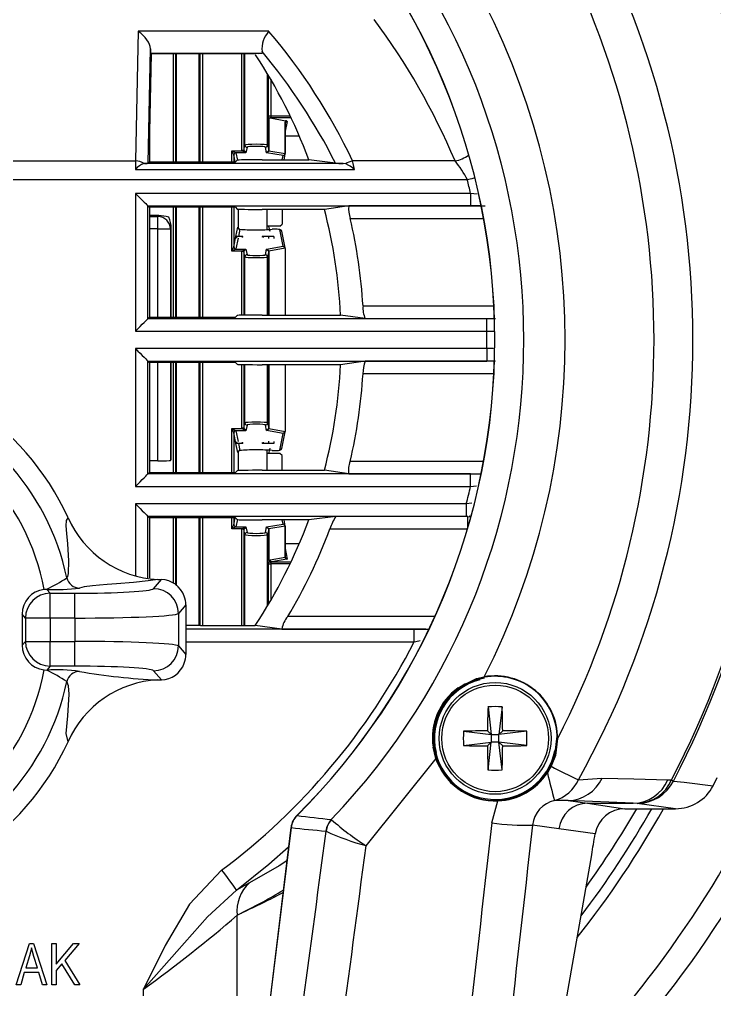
# Model space of a CAD drawing. Extents: x 6 to 134, y 1 to 99.
# Drawn here: x 129.32 to 130.998, y 43.72 to 46.063 of the extents above; entities that cross this region are included whole.
import ezdxf

# ---------------------------------------------------------------- set-up
doc = ezdxf.new("R2010")
doc.units = 0
doc.header["$MEASUREMENT"] = 0
doc.layers.add('OBJECT', color=7, linetype='CONTINUOUS')

msp = doc.modelspace()

# ---------------------------------------------------------------- linework, layer by layer
at = {"layer": 'OBJECT'}
for p, q in [((129.6069, 46.0347), (129.6004, 45.7219)), ((129.9224, 46.0347), (129.6069, 46.0347)), ((129.6308, 45.7161), (129.6365, 45.9927)), ((129.6379, 45.9807), (129.634, 45.7923)), ((129.6369, 45.9817), (129.6379, 45.9807)), ((129.6369, 45.9817), (129.9061, 45.9817)), ((129.8905, 45.9807), (129.6379, 45.9807)), ((129.6918, 45.7193), (129.6918, 45.9807)), ((129.6968, 45.9807), (129.6968, 45.7193)), ((129.6994, 45.7193), (129.6994, 45.9807)), ((129.754, 45.7193), (129.754, 45.9807)), ((129.7566, 45.7193), (129.7566, 45.9807)), ((129.7616, 45.9807), (129.7616, 45.7193)), ((129.8568, 45.7469), (129.8568, 45.9807)), ((129.8618, 45.9807), (129.8618, 45.7469)), ((129.8644, 45.7599), (129.8644, 45.9807)), ((129.9061, 45.9817), (129.8971, 45.9806)), ((129.919, 45.7599), (129.919, 45.9317)), ((129.9216, 45.8306), (129.9216, 45.9273)), ((129.9266, 45.9188), (129.9266, 45.8306)), ((129.9216, 45.8306), (129.9266, 45.8306)), ((129.9217, 45.7466), (129.9217, 45.8228)), ((129.9222, 45.8239), (129.9222, 45.7466)), ((129.925, 45.8254), (129.9625, 45.8188)), ((129.9266, 45.8306), (129.9268, 45.8256)), ((129.9266, 45.8306), (129.9734, 45.8306)), ((129.9758, 45.8256), (129.9268, 45.8256)), ((129.9611, 45.7394), (129.9611, 45.8138)), ((129.9611, 45.8138), (129.9616, 45.8138)), ((129.9663, 45.8172), (129.9616, 45.8138)), ((129.9663, 45.8172), (129.9616, 45.7936)), ((129.9616, 45.8138), (129.9616, 45.7394)), ((129.6339, 45.7808), (129.6339, 45.7193)), ((129.9616, 45.7824), (129.9953, 45.7824)), ((129.9616, 45.7824), (129.9953, 45.7824)), ((129.8327, 45.7461), (129.8568, 45.7461)), ((129.8377, 45.7361), (129.8327, 45.7461)), ((129.8327, 45.7461), (129.8427, 45.7411)), ((129.8327, 45.7193), (129.8327, 45.7461)), ((129.8666, 45.7411), (129.8427, 45.7411)), ((129.8427, 45.741), (129.8462, 45.7236)), ((129.8618, 45.7469), (129.8568, 45.7469)), ((129.8666, 45.7411), (129.8568, 45.7461)), ((129.8618, 45.7469), (129.8644, 45.7599)), ((129.8618, 45.7469), (129.8618, 45.7465)), ((129.8618, 45.7465), (129.8666, 45.7411)), ((129.8694, 45.7549), (129.8666, 45.7411)), ((129.9167, 45.7414), (129.914, 45.7549)), ((129.9167, 45.7414), (129.9217, 45.7464)), ((129.9222, 45.7462), (129.9167, 45.7414)), ((129.9566, 45.7344), (129.9167, 45.7414)), ((129.919, 45.7599), (129.9217, 45.7466)), ((129.9217, 45.7464), (129.9217, 45.7466)), ((129.9217, 45.7466), (129.9222, 45.7466)), ((129.9222, 45.7462), (129.9611, 45.7394)), ((129.9587, 45.7245), (129.9615, 45.7384)), ((129.9611, 45.7394), (129.9616, 45.7394)), ((128.0928, 45.7219), (129.6004, 45.7219)), ((129.6217, 45.7156), (129.6209, 45.7155)), ((130.1016, 45.7156), (129.6217, 45.7156)), ((129.6308, 45.7161), (129.6339, 45.7193)), ((129.6339, 45.7193), (129.8414, 45.7193)), ((129.8377, 45.7361), (129.8377, 45.7361)), ((129.8377, 45.7361), (129.8377, 45.7193)), ((129.8411, 45.7193), (129.8377, 45.7361)), ((129.8456, 45.7235), (129.8414, 45.7193)), ((129.9056, 45.7245), (130.0185, 45.7245)), ((129.9546, 45.7245), (129.9566, 45.7344)), ((130.0828, 45.7163), (130.0185, 45.7245)), ((130.1078, 45.7145), (130.1016, 45.7156)), ((130.3714, 45.7219), (130.1242, 45.7219)), ((129.6003, 45.701), (130.1285, 45.701)), ((130.4011, 45.6759), (127.2922, 45.6759)), ((130.4088, 45.6434), (129.6002, 45.6434)), ((129.6002, 45.6434), (129.6002, 45.3106)), ((130.4088, 45.6434), (130.4088, 45.6134)), ((130.4249, 45.6418), (130.4088, 45.6434)), ((129.6302, 45.6134), (130.4088, 45.6134)), ((129.6302, 45.3406), (129.6302, 45.6134)), ((129.6302, 45.6134), (129.6339, 45.6097)), ((129.8414, 45.6097), (129.6339, 45.6097)), ((129.6339, 45.6097), (129.6339, 45.3443)), ((129.6918, 45.3443), (129.6918, 45.6097)), ((129.6968, 45.6097), (129.6968, 45.3443)), ((129.6994, 45.3443), (129.6994, 45.6097)), ((129.754, 45.3443), (129.754, 45.6097)), ((129.7566, 45.3443), (129.7566, 45.6097)), ((129.7616, 45.6097), (129.7616, 45.3443)), ((129.8327, 45.5039), (129.8327, 45.6097)), ((129.8377, 45.6097), (129.8377, 45.5139)), ((129.8414, 45.6097), (129.8456, 45.6055)), ((129.8478, 45.6053), (129.8478, 45.5594)), ((130.0563, 45.6045), (129.9056, 45.6045)), ((129.9178, 45.5558), (129.9178, 45.6045)), ((129.954, 45.6045), (129.954, 45.5691)), ((130.1149, 45.6129), (130.0563, 45.6045)), ((130.4348, 45.6129), (130.1149, 45.6129)), ((129.6566, 45.5895), (129.6339, 45.5895)), ((129.6339, 45.5874), (129.6545, 45.5874)), ((129.6545, 45.5874), (129.6566, 45.5895)), ((129.6545, 45.5574), (129.6545, 45.5874)), ((130.1185, 45.5829), (130.4406, 45.5829)), ((129.6545, 45.5574), (129.6339, 45.5574)), ((129.6545, 45.5574), (129.6845, 45.5574)), ((129.6545, 45.3443), (129.6545, 45.5574)), ((129.6866, 45.5595), (129.6845, 45.5574)), ((129.6845, 45.5574), (129.6845, 45.3443)), ((129.6866, 45.3443), (129.6866, 45.5595)), ((129.8428, 45.5395), (129.8472, 45.5616)), ((129.8472, 45.5616), (129.8473, 45.5614)), ((129.8478, 45.5597), (129.8478, 45.5595)), ((129.8522, 45.5566), (129.8488, 45.5395)), ((129.8518, 45.5566), (129.8522, 45.5566)), ((129.949, 45.5641), (129.9178, 45.5641)), ((129.9386, 45.5566), (129.9302, 45.5566)), ((129.9386, 45.5566), (129.9304, 45.5566)), ((129.9386, 45.5566), (129.9386, 45.5566)), ((129.9566, 45.5156), (129.9486, 45.5557)), ((129.949, 45.5641), (129.954, 45.5691)), ((129.9615, 45.5115), (129.9535, 45.5517)), ((129.8377, 45.5139), (129.8427, 45.5391)), ((129.8442, 45.5395), (129.8427, 45.5395)), ((129.8478, 45.5348), (129.8427, 45.509)), ((129.8442, 45.5395), (129.8442, 45.5355)), ((129.8574, 45.5395), (129.8442, 45.5395)), ((129.8597, 45.5395), (129.8574, 45.5395)), ((129.8574, 45.5395), (129.8574, 45.5366)), ((129.8597, 45.5375), (129.8597, 45.5395)), ((129.9059, 45.5395), (129.9059, 45.5375)), ((129.9083, 45.5395), (129.9059, 45.5395)), ((129.9215, 45.5395), (129.9083, 45.5395)), ((129.9083, 45.5395), (129.9083, 45.5366)), ((129.9215, 45.5395), (129.9215, 45.5341)), ((129.9341, 45.5395), (129.9215, 45.5395)), ((129.9341, 45.5395), (129.9341, 45.5346)), ((129.8327, 45.5039), (129.8377, 45.5139)), ((129.8427, 45.5089), (129.8327, 45.5039)), ((129.8377, 45.5139), (129.8377, 45.5139)), ((129.8427, 45.5089), (129.8666, 45.5089)), ((129.8568, 45.5039), (129.8666, 45.5089)), ((129.8666, 45.5089), (129.8618, 45.5035)), ((129.8666, 45.5089), (129.8694, 45.4951)), ((129.914, 45.4951), (129.9167, 45.5086)), ((129.9167, 45.5086), (129.9566, 45.5156)), ((129.9217, 45.5036), (129.9167, 45.5086)), ((129.9167, 45.5086), (129.9222, 45.5038)), ((129.9616, 45.5107), (129.9222, 45.5038)), ((129.9616, 45.5107), (129.9566, 45.5156)), ((129.9616, 45.5105), (129.9616, 45.5107)), ((129.9616, 45.5105), (129.9616, 45.3495)), ((129.8568, 45.5039), (129.8327, 45.5039)), ((129.8618, 45.5031), (129.8568, 45.5031)), ((129.8568, 45.3491), (129.8568, 45.5031)), ((129.8618, 45.5035), (129.8618, 45.5031)), ((129.8644, 45.4901), (129.8618, 45.5031)), ((129.8618, 45.5031), (129.8618, 45.3492)), ((129.8644, 45.3492), (129.8644, 45.4901)), ((129.9217, 45.5034), (129.919, 45.4901)), ((129.919, 45.3495), (129.919, 45.4901)), ((129.9217, 45.5034), (129.9217, 45.5036)), ((129.9217, 45.5034), (129.9222, 45.5034)), ((129.9217, 45.3495), (129.9217, 45.5034)), ((129.9222, 45.5034), (129.9222, 45.3495)), ((130.4652, 45.3711), (130.1493, 45.3711)), ((129.6302, 45.3406), (129.6339, 45.3443)), ((130.4482, 45.3406), (129.6302, 45.3406)), ((129.6339, 45.3443), (129.8414, 45.3443)), ((129.8456, 45.3485), (129.8414, 45.3443)), ((129.9056, 45.3495), (130.0952, 45.3495)), ((130.1545, 45.3411), (130.0952, 45.3495)), ((130.1545, 45.3411), (130.4659, 45.3411)), ((130.4482, 45.3106), (130.4482, 45.3406)), ((130.4689, 45.3406), (130.4482, 45.3406)), ((130.4659, 45.3411), (130.4659, 45.3552)), ((129.6002, 45.3106), (130.4482, 45.3106)), ((130.4482, 45.3106), (130.4662, 45.3104)), ((130.4482, 45.2684), (129.6002, 45.2684)), ((129.6002, 45.2684), (129.6002, 44.9356)), ((130.4646, 45.2686), (130.4482, 45.2684)), ((130.4482, 45.2684), (130.4482, 45.2384)), ((129.6302, 45.2384), (130.4482, 45.2384)), ((129.6302, 44.9656), (129.6302, 45.2384)), ((129.6302, 45.2384), (129.6339, 45.2347)), ((129.8414, 45.2347), (129.6339, 45.2347)), ((129.6339, 45.2347), (129.6339, 44.9693)), ((129.6545, 44.9972), (129.6545, 45.2347)), ((129.6845, 45.2347), (129.6845, 44.9983)), ((129.6866, 45.0004), (129.6866, 45.2347)), ((129.6918, 44.9693), (129.6918, 45.2347)), ((129.6968, 45.2347), (129.6968, 44.9693)), ((129.6994, 44.9693), (129.6994, 45.2347)), ((129.754, 44.9693), (129.754, 45.2347)), ((129.7566, 44.9693), (129.7566, 45.2347)), ((129.7616, 45.2347), (129.7616, 44.9693)), ((129.8414, 45.2347), (129.8456, 45.2305)), ((129.8568, 45.0759), (129.8568, 45.2299)), ((129.8618, 45.2298), (129.8618, 45.0759)), ((129.8644, 45.0889), (129.8644, 45.2298)), ((130.0952, 45.2295), (129.9056, 45.2295)), ((129.919, 45.0889), (129.919, 45.2295)), ((129.9217, 45.0756), (129.9217, 45.2295)), ((129.9222, 45.2295), (129.9222, 45.0756)), ((129.9616, 45.2295), (129.9616, 45.0685)), ((130.1545, 45.2379), (130.0952, 45.2295)), ((130.4659, 45.2379), (130.1545, 45.2379)), ((130.4482, 45.2384), (130.4689, 45.2385)), ((130.4659, 45.2248), (130.4659, 45.2379)), ((130.1493, 45.2079), (130.4652, 45.2079)), ((129.8618, 45.0759), (129.8644, 45.0889)), ((129.8694, 45.0839), (129.8666, 45.0701)), ((129.9167, 45.0704), (129.914, 45.0839)), ((129.919, 45.0889), (129.9217, 45.0756)), ((129.8327, 45.0751), (129.8568, 45.0751)), ((129.8327, 45.0751), (129.8427, 45.0701)), ((129.8377, 45.0651), (129.8327, 45.0751)), ((129.8327, 44.9693), (129.8327, 45.0751)), ((129.8377, 45.0651), (129.8377, 45.0651)), ((129.8377, 45.0651), (129.8377, 44.9693)), ((129.8427, 45.0399), (129.8377, 45.0651)), ((129.8666, 45.0701), (129.8427, 45.0701)), ((129.8427, 45.07), (129.8478, 45.0442)), ((129.8618, 45.0759), (129.8568, 45.0759)), ((129.8666, 45.0701), (129.8568, 45.0751)), ((129.8618, 45.0759), (129.8618, 45.0755)), ((129.8618, 45.0755), (129.8666, 45.0701)), ((129.9167, 45.0704), (129.9217, 45.0754)), ((129.9222, 45.0752), (129.9167, 45.0704)), ((129.9566, 45.0634), (129.9167, 45.0704)), ((129.9217, 45.0754), (129.9217, 45.0756)), ((129.9217, 45.0756), (129.9222, 45.0756)), ((129.9222, 45.0752), (129.9616, 45.0683)), ((129.9486, 45.0233), (129.9566, 45.0634)), ((129.9535, 45.0273), (129.9615, 45.0676)), ((129.9566, 45.0634), (129.9616, 45.0683)), ((129.9616, 45.0683), (129.9616, 45.0685)), ((129.8442, 45.0395), (129.8427, 45.0395)), ((129.8472, 45.0174), (129.8428, 45.0395)), ((129.8442, 45.0435), (129.8442, 45.0395)), ((129.8574, 45.0395), (129.8442, 45.0395)), ((129.8488, 45.0395), (129.8522, 45.0224)), ((129.8574, 45.0425), (129.8574, 45.0395)), ((129.8597, 45.0395), (129.8574, 45.0395)), ((129.8597, 45.0395), (129.8597, 45.0415)), ((129.9059, 45.0415), (129.9059, 45.0395)), ((129.9083, 45.0395), (129.9059, 45.0395)), ((129.9083, 45.0425), (129.9083, 45.0395)), ((129.9215, 45.0395), (129.9083, 45.0395)), ((129.9215, 45.0449), (129.9215, 45.0395)), ((129.9341, 45.0395), (129.9215, 45.0395)), ((129.9341, 45.0444), (129.9341, 45.0395)), ((129.8473, 45.0176), (129.8472, 45.0174)), ((129.8478, 45.0196), (129.8478, 44.9737)), ((129.8478, 45.0193), (129.8478, 45.0195)), ((129.8522, 45.0224), (129.8518, 45.0224)), ((129.9178, 44.9745), (129.9178, 45.0232)), ((129.949, 45.0149), (129.9178, 45.0149)), ((129.9221, 45.0149), (129.9253, 45.0276)), ((129.9302, 45.0224), (129.9386, 45.0224)), ((129.9304, 45.0224), (129.9386, 45.0224)), ((129.9386, 45.0224), (129.9386, 45.0224)), ((129.954, 45.0099), (129.949, 45.0149)), ((129.6545, 44.9972), (129.6339, 44.9972)), ((129.6845, 44.9983), (129.6866, 45.0004)), ((129.954, 44.9745), (129.954, 45.0099)), ((130.4404, 44.9961), (130.1185, 44.9961)), ((129.6302, 44.9656), (129.6339, 44.9693)), ((130.4088, 44.9656), (129.6302, 44.9656)), ((129.6339, 44.9693), (129.8414, 44.9693)), ((129.8456, 44.9735), (129.8414, 44.9693)), ((129.9056, 44.9745), (130.0563, 44.9745)), ((130.1149, 44.9661), (130.0563, 44.9745)), ((130.1149, 44.9661), (130.4346, 44.9661)), ((130.4088, 44.9356), (130.4088, 44.9656)), ((130.4313, 44.9655), (130.4088, 44.9656)), ((129.6002, 44.9356), (130.4088, 44.9356)), ((130.4088, 44.9356), (130.4234, 44.937)), ((130.4118, 44.895), (130.3986, 44.8934)), ((130.3986, 44.8934), (129.6002, 44.8934)), ((129.6002, 44.8934), (129.6002, 44.7205)), ((130.3986, 44.8934), (130.3986, 44.8634)), ((129.6302, 44.8634), (130.3986, 44.8634)), ((129.6302, 44.8634), (129.6339, 44.8597)), ((129.6302, 44.7151), (129.6302, 44.8634)), ((129.8414, 44.8597), (129.6339, 44.8597)), ((129.6339, 44.8597), (129.6339, 44.7144)), ((129.6918, 44.7019), (129.6918, 44.8597)), ((129.6968, 44.8597), (129.6968, 44.6981)), ((129.6994, 44.6957), (129.6994, 44.8597)), ((129.754, 44.5995), (129.754, 44.8597)), ((129.7566, 44.5995), (129.7566, 44.8597)), ((129.7616, 44.8597), (129.7616, 44.5995)), ((129.8327, 44.8329), (129.8327, 44.8597)), ((129.8377, 44.8597), (129.8377, 44.8429)), ((129.8377, 44.8429), (129.8411, 44.8597)), ((129.8414, 44.8597), (129.8456, 44.8555)), ((129.8462, 44.8554), (129.8427, 44.838)), ((130.0185, 44.8545), (129.9056, 44.8545)), ((129.9566, 44.8446), (129.9546, 44.8545)), ((129.9615, 44.8406), (129.9587, 44.8545)), ((130.084, 44.8629), (130.0185, 44.8545)), ((130.4024, 44.8629), (130.084, 44.8629)), ((130.4024, 44.836), (130.4024, 44.8629)), ((130.41, 44.863), (130.4054, 44.8634)), ((129.8327, 44.8329), (129.8377, 44.8429)), ((129.8427, 44.8379), (129.8327, 44.8329)), ((129.8568, 44.8329), (129.8327, 44.8329)), ((129.8377, 44.8429), (129.8377, 44.8429)), ((129.8427, 44.8379), (129.8666, 44.8379)), ((129.8568, 44.8329), (129.8666, 44.8379)), ((129.8618, 44.8325), (129.8568, 44.8329)), ((129.8618, 44.8321), (129.8568, 44.8321)), ((129.8568, 44.5995), (129.8568, 44.8321)), ((129.8666, 44.8379), (129.8618, 44.8325)), ((129.8618, 44.8325), (129.8618, 44.8321)), ((129.8644, 44.8191), (129.8618, 44.8321)), ((129.8618, 44.8321), (129.8618, 44.5995)), ((129.8666, 44.8379), (129.8694, 44.8241)), ((129.914, 44.8241), (129.9167, 44.8376)), ((129.9167, 44.8376), (129.9566, 44.8446)), ((129.9217, 44.8326), (129.9167, 44.8376)), ((129.9167, 44.8376), (129.9222, 44.8328)), ((129.9217, 44.8324), (129.919, 44.8191)), ((129.9217, 44.8324), (129.9217, 44.8326)), ((129.9217, 44.7563), (129.9217, 44.8324)), ((129.9217, 44.8324), (129.9222, 44.8324)), ((129.9611, 44.8396), (129.9222, 44.8328)), ((129.9222, 44.8324), (129.9222, 44.7563)), ((129.9611, 44.7648), (129.9611, 44.8396)), ((129.9616, 44.8396), (129.9611, 44.8396)), ((129.9616, 44.8396), (129.9616, 44.7652)), ((130.0694, 44.8329), (130.4015, 44.8329)), ((129.8644, 44.5995), (129.8644, 44.8191)), ((129.919, 44.6473), (129.919, 44.8191)), ((129.9953, 44.7966), (129.9616, 44.7966)), ((129.9953, 44.7966), (129.9616, 44.7966)), ((129.9616, 44.7854), (129.9666, 44.7602)), ((129.9217, 44.7563), (129.9222, 44.7563)), ((129.9249, 44.7584), (129.9611, 44.7648)), ((129.9655, 44.7598), (129.9294, 44.7534)), ((129.9616, 44.7652), (129.9611, 44.7648)), ((129.9617, 44.7642), (129.9616, 44.7652)), ((129.9216, 44.7484), (129.9266, 44.7484)), ((129.9216, 44.6517), (129.9216, 44.7484)), ((129.9267, 44.7523), (129.9266, 44.7484)), ((129.9266, 44.7484), (129.9266, 44.6602)), ((129.9734, 44.7484), (129.9266, 44.7484)), ((129.9294, 44.7534), (129.9267, 44.7523)), ((129.9294, 44.7534), (129.9758, 44.7534)), ((129.6438, 44.6886), (129.6627, 44.7106)), ((129.6543, 44.7108), (129.6627, 44.7106)), ((129.3865, 44.687), (129.3795, 44.6866)), ((129.3865, 44.687), (129.3946, 44.6776)), ((129.3946, 44.6776), (129.4541, 44.6776)), ((129.3946, 44.6177), (129.3946, 44.6776)), ((129.4541, 44.6177), (129.4541, 44.6776)), ((129.7179, 44.6706), (129.7179, 44.6705)), ((129.7216, 44.6496), (129.7037, 44.6287)), ((129.7216, 44.6496), (129.7216, 44.5895)), ((129.3346, 44.6177), (129.3266, 44.6271)), ((129.3266, 44.6271), (129.3266, 44.5519)), ((129.3346, 44.6177), (129.3346, 44.5613)), ((129.3946, 44.6177), (129.3346, 44.6177)), ((129.4541, 44.6177), (129.3946, 44.6177)), ((129.3946, 44.6177), (129.3946, 44.5613)), ((129.4541, 44.6177), (129.4541, 44.5613)), ((129.7037, 44.6287), (129.7037, 44.5503)), ((130.3228, 44.6211), (129.9678, 44.6211)), ((130.2729, 44.5906), (129.7216, 44.5906)), ((129.757, 44.5995), (129.8889, 44.5995)), ((129.9536, 44.5911), (129.8889, 44.5995)), ((129.9536, 44.5911), (130.3089, 44.5911)), ((130.2729, 44.5606), (130.2729, 44.5906)), ((129.7216, 44.5895), (129.7216, 44.5294)), ((129.3266, 44.5519), (129.3346, 44.5613)), ((129.3346, 44.5613), (129.3946, 44.5613)), ((129.3946, 44.5014), (129.3946, 44.5613)), ((129.3946, 44.5613), (129.4541, 44.5613)), ((129.4541, 44.5014), (129.4541, 44.5613)), ((129.7037, 44.5503), (129.7216, 44.5294)), ((129.7216, 44.5606), (130.2729, 44.5606)), ((129.3946, 44.5014), (129.3865, 44.492)), ((129.4541, 44.5014), (129.3946, 44.5014)), ((129.7179, 44.5085), (129.7179, 44.5084)), ((129.3795, 44.4924), (129.3865, 44.492)), ((129.6627, 44.4684), (129.6438, 44.4904)), ((129.6543, 44.4682), (129.6627, 44.4684)), ((130.3899, 44.455), (130.3798, 44.4483)), ((130.379, 44.4493), (130.3789, 44.4492)), ((130.3798, 44.4483), (130.38, 44.4484)), ((130.451, 44.4033), (130.4589, 44.3363)), ((130.4852, 44.4033), (130.4774, 44.3363)), ((130.3918, 44.3441), (130.4589, 44.3363)), ((130.4589, 44.3363), (130.4498, 44.3454)), ((130.4589, 44.3363), (130.4774, 44.3363)), ((130.4589, 44.3363), (130.4589, 44.3178)), ((130.4865, 44.3454), (130.4774, 44.3363)), ((130.5444, 44.3441), (130.4774, 44.3363)), ((130.4774, 44.3178), (130.4774, 44.3363)), ((130.3918, 44.3099), (130.4589, 44.3178)), ((130.4498, 44.3087), (130.4589, 44.3178)), ((130.451, 44.2507), (130.4589, 44.3178)), ((130.4774, 44.3178), (130.4589, 44.3178)), ((130.4774, 44.3178), (130.4865, 44.3087)), ((130.5444, 44.3099), (130.4774, 44.3178)), ((130.4852, 44.2507), (130.4774, 44.3178)), ((130.6125, 44.2865), (130.6181, 44.3266)), ((130.6191, 44.3265), (130.6136, 44.2861)), ((130.3184, 44.3059), (130.3185, 44.3055)), ((130.325, 44.2787), (130.3185, 44.3055)), ((130.3197, 44.3056), (130.3196, 44.306)), ((130.3197, 44.3056), (130.326, 44.2791)), ((130.6025, 44.2605), (130.6124, 44.2861)), ((130.6135, 44.2857), (130.6036, 44.26)), ((130.6125, 44.2865), (130.6124, 44.2861)), ((130.6135, 44.2857), (130.6136, 44.2861)), ((130.325, 44.2787), (130.1565, 44.0679)), ((130.3285, 44.2695), (130.325, 44.2787)), ((130.326, 44.2791), (130.3294, 44.2699)), ((130.3285, 44.2695), (130.3287, 44.2689)), ((130.3294, 44.2699), (130.3296, 44.2693)), ((130.5933, 44.2445), (130.6025, 44.2605)), ((130.6036, 44.26), (130.5942, 44.2437)), ((130.6692, 44.2271), (130.7261, 44.2309)), ((130.8849, 44.2268), (130.8939, 44.2266)), ((130.8939, 44.2266), (130.8987, 44.2241)), ((130.9941, 44.2125), (131.0041, 44.2326)), ((130.4601, 44.1232), (130.4751, 44.1762)), ((130.6443, 44.177), (130.6116, 44.1773)), ((130.6443, 44.177), (130.6911, 44.1702)), ((130.8017, 44.1702), (130.6443, 44.177)), ((130.6911, 44.1702), (130.8017, 44.1702)), ((130.6911, 44.1702), (130.7814, 44.1573)), ((130.8106, 44.1699), (130.8017, 44.1702)), ((130.9036, 44.1573), (130.8106, 44.1699)), ((130.7814, 44.1573), (130.9036, 44.1573)), ((129.9899, 44.1412), (129.9901, 44.141)), ((130.0728, 44.1313), (130.0734, 44.1306)), ((129.9755, 44.1118), (129.8638, 43.2021)), ((129.9759, 44.1118), (129.8642, 43.202)), ((129.9759, 44.1118), (129.9755, 44.1118)), ((130.0601, 44.1029), (130.0597, 44.1031)), ((130.6222, 44.1087), (130.5586, 44.1178)), ((130.7096, 44.0962), (130.6222, 44.1087)), ((130.5151, 42.9805), (130.7012, 44.0462)), ((130.5151, 42.9799), (130.7012, 44.0457)), ((130.7012, 44.0457), (130.7012, 44.0462)), ((129.8751, 43.9783), (129.844, 43.9606)), ((129.8459, 43.6123), (129.8459, 43.8999)), ((129.3124, 43.7315), (129.3443, 43.8315)), ((129.3443, 43.8315), (129.3544, 43.8315)), ((129.3544, 43.8315), (129.3864, 43.7315)), ((129.3981, 43.7315), (129.3981, 43.8315)), ((129.3981, 43.8315), (129.4085, 43.8315)), ((129.4085, 43.8315), (129.4085, 43.7817)), ((129.4085, 43.7817), (129.4509, 43.8315)), ((129.4641, 43.8315), (129.4296, 43.7909)), ((129.4509, 43.8315), (129.4641, 43.8315)), ((129.3447, 43.8022), (129.3353, 43.7731)), ((129.3634, 43.7731), (129.3551, 43.8005)), ((129.3353, 43.7731), (129.3634, 43.7731)), ((129.4226, 43.7827), (129.4085, 43.7662)), ((129.4537, 43.7315), (129.4226, 43.7827)), ((129.4296, 43.7909), (129.4656, 43.7315)), ((129.3319, 43.7614), (129.3232, 43.7315)), ((129.3668, 43.7614), (129.3319, 43.7614)), ((129.3756, 43.7315), (129.3668, 43.7614)), ((129.4085, 43.7662), (129.4085, 43.7315)), ((129.3232, 43.7315), (129.3124, 43.7315)), ((129.3864, 43.7315), (129.3756, 43.7315)), ((129.4085, 43.7315), (129.3981, 43.7315)), ((129.4656, 43.7315), (129.4537, 43.7315)), ((129.6194, 43.4177), (129.6194, 43.7212))]:
    msp.add_line(p, q, dxfattribs=at)
at = {"layer": 'OBJECT', "flags": 128}
for points in [[(129.9061, 45.9817), (129.9065, 45.9831), (129.9056, 45.9858)], [(129.9217, 45.8228), (129.9217, 45.8228), (129.9222, 45.8239)], [(129.925, 45.8254), (129.9239, 45.8247), (129.9222, 45.8239)], [(129.9243, 45.8249), (129.9255, 45.8254), (129.9268, 45.8255)], [(129.8618, 45.7465), (129.8617, 45.7465), (129.8614, 45.7465), (129.8609, 45.7464), (129.8603, 45.7464), (129.8596, 45.7463), (129.8587, 45.7462), (129.8578, 45.7462), (129.8568, 45.7461)], [(130.0828, 45.7163), (130.0907, 45.7158), (130.1016, 45.7156)], [(130.1285, 45.701), (130.1256, 45.7153), (130.1242, 45.7219)], [(130.4195, 45.6805), (130.4118, 45.6786), (130.4011, 45.6759)], [(129.6002, 45.6434), (129.606, 45.6376), (129.6116, 45.6321), (129.6167, 45.6269), (129.6212, 45.6224), (129.625, 45.6187), (129.6278, 45.6158), (129.6295, 45.6141), (129.6302, 45.6134)], [(130.4088, 45.6134), (130.4398, 45.6135), (130.4445, 45.6135)], [(129.8518, 45.5567), (129.8518, 45.5567), (129.8501, 45.5572), (129.8489, 45.558), (129.8481, 45.5588), (129.8477, 45.5597), (129.8475, 45.5602), (129.8474, 45.5606), (129.8474, 45.5608), (129.8473, 45.5609), (129.8473, 45.5608)], [(129.9253, 45.5515), (129.9239, 45.5571), (129.9221, 45.5641)], [(129.9302, 45.5566), (129.9304, 45.5566), (129.9304, 45.5566)], [(129.8618, 45.5035), (129.8617, 45.5035), (129.8614, 45.5035), (129.8609, 45.5036), (129.8603, 45.5036), (129.8596, 45.5037), (129.8587, 45.5038), (129.8578, 45.5038), (129.8568, 45.5039)], [(129.6002, 45.3106), (129.606, 45.3164), (129.6116, 45.322), (129.6167, 45.3271), (129.6212, 45.3316), (129.625, 45.3354), (129.6278, 45.3382), (129.6295, 45.3399), (129.6302, 45.3406)], [(129.6002, 45.2684), (129.606, 45.2626), (129.6116, 45.2571), (129.6167, 45.2519), (129.6212, 45.2474), (129.625, 45.2437), (129.6278, 45.2408), (129.6295, 45.2391), (129.6302, 45.2384)], [(129.8618, 45.0755), (129.8617, 45.0755), (129.8614, 45.0755), (129.8609, 45.0754), (129.8603, 45.0754), (129.8596, 45.0753), (129.8587, 45.0752), (129.8578, 45.0752), (129.8568, 45.0751)], [(129.9304, 45.0224), (129.9304, 45.0224), (129.9302, 45.0225)], [(129.6002, 44.9356), (129.606, 44.9414), (129.6116, 44.947), (129.6167, 44.9521), (129.6212, 44.9566), (129.625, 44.9604), (129.6278, 44.9632), (129.6295, 44.9649), (129.6302, 44.9656)], [(129.6002, 44.8934), (129.606, 44.8876), (129.6116, 44.8821), (129.6167, 44.8769), (129.6212, 44.8724), (129.625, 44.8687), (129.6278, 44.8658), (129.6295, 44.8641), (129.6302, 44.8634)], [(129.4346, 44.7148), (129.437, 44.718), (129.4387, 44.7249), (129.4397, 44.7561), (129.4367, 44.7972), (129.4342, 44.822), (129.433, 44.8402), (129.4338, 44.8536), (129.4377, 44.8599)], [(130.4024, 44.8629), (130.4092, 44.8621), (130.4097, 44.8619)], [(129.6543, 44.7108), (129.6306, 44.7074), (129.5953, 44.7039), (129.5543, 44.7005), (129.5321, 44.6986), (129.5138, 44.697), (129.4969, 44.6954), (129.476, 44.6928), (129.465, 44.6901)], [(130.301, 44.5905), (130.2877, 44.5906), (130.2729, 44.5906)], [(130.2729, 44.5606), (130.2837, 44.5626), (130.2876, 44.5632)], [(130.379, 44.4493), (130.4236, 44.4713), (130.4418, 44.4756)], [(130.442, 44.4747), (130.3951, 44.4581), (130.38, 44.4484)], [(129.4377, 44.3191), (129.433, 44.3389), (129.4367, 44.3819), (129.4399, 44.4336), (129.4387, 44.4541), (129.4346, 44.4642)], [(130.6124, 44.2861), (130.618, 44.332), (130.6178, 44.3372)], [(130.7261, 44.2309), (130.8027, 44.229), (130.8849, 44.2268)], [(130.8987, 44.2241), (130.9245, 44.221), (130.9941, 44.2125)], [(129.844, 43.9606), (129.922, 44.0229), (129.9698, 44.0651)], [(129.9657, 44.0312), (129.947, 44.0192), (129.8751, 43.9783)], [(129.8081, 44.0084), (129.731, 43.9266), (129.6718, 43.8267), (129.6197, 43.7217), (129.6194, 43.7212)], [(129.8081, 44.0084), (129.8148, 43.9996), (129.8212, 43.991), (129.8271, 43.9831), (129.8325, 43.976), (129.8369, 43.97), (129.8404, 43.9654), (129.8428, 43.9622), (129.844, 43.9606)], [(129.6194, 43.7212), (129.6199, 43.7217), (129.6224, 43.7245), (129.6327, 43.7359), (129.6998, 43.8122), (129.7738, 43.8962), (129.844, 43.9606)], [(129.3494, 43.8211), (129.3471, 43.8104), (129.3447, 43.8022)], [(129.3551, 43.8005), (129.3517, 43.812), (129.3494, 43.8211)]]:
    msp.add_lwpolyline(points, dxfattribs=at)
at = {"layer": 'OBJECT'}
for radius in [0.135, 0.1287]:
    msp.add_circle((130.4681, 44.327), radius, dxfattribs=at)
for centre, radius, start, end in [((128.8604, 45.29), 1.6771, 316.2965, 43.7035), ((128.8461, 45.29), 1.6211, 314.8733, 45.1267), ((128.8461, 45.29), 1.6214, 314.8733, 45.1267), ((128.7636, 45.29), 2.182, 330.8479, 29.1521), ((128.8461, 45.29), 2.3074, 332.557, 27.443), ((128.8461, 45.29), 2.3128, 332.557, 27.443), ((128.7392, 45.29), 2.1125, 332.8645, 27.1355), ((128.8419, 45.29), 1.7953, 333.0241, 26.9759), ((129.9671, 45.992), 0.0618, 136.2599, 185.7649), ((128.8466, 45.2895), 1.25, 20.365, 33.4298), ((129.8922, 45.9071), 0.0737, 86.2442, 91.3659), ((128.8298, 45.0854), 1.4029, 26.7256, 39.9275), ((129.9607, 45.8093), 0.00964, 54.5436, 79.2226), ((129.8427, 45.7361), 0.00503, 90.507, 179.493), ((129.8427, 45.736), 0.005, 89.9992, 179.792), ((129.8694, 45.7599), 0.005, 180.2087, 270.0018), ((129.914, 45.7599), 0.005, 269.9982, 359.7913), ((129.9222, 45.7471), 0.000899, 232.4284, 268.2619), ((129.9561, 45.7394), 0.00498, 275.7974, 0.3343), ((129.9566, 45.7394), 0.00499, 269.8282, 348.6206), ((129.9566, 45.7394), 0.005, 348.7169, 0), ((129.6375, 45.6699), 0.0486, 110.0263, 140.067), ((129.6005, 45.6862), 0.0357, 55.254, 90.2306), ((130.132, 45.6822), 0.0404, 101.2544, 126.9528), ((130.3574, 45.8008), 0.0802, 280.027, 306.1257), ((130.1922, 45.5734), 0.2327, 26.1266, 39.6333), ((130.0788, 45.6473), 0.0732, 47.2358, 66.6815), ((128.8466, 45.2895), 1.6018, 12.7647, 13.9591), ((128.8466, 45.2895), 1.25, 2.7513, 14.5959), ((130.1912, 45.6067), 0.0765, 175.3797, 198.15), ((129.6545, 45.5573), 0.03, 0.0816, 89.9184), ((128.8466, 45.2895), 1.3053, 3.5854, 12.989), ((129.8522, 45.5616), 0.005, 180.2084, 270.0013), ((129.9486, 45.5507), 0.00499, 11.3804, 90.1681), ((129.8427, 45.5139), 0.00503, 180.5088, 269.4903), ((129.8427, 45.514), 0.005, 180.2075, 270.0013), ((129.8694, 45.4901), 0.005, 89.9982, 179.7921), ((129.914, 45.4901), 0.005, 0.2079, 90.0018), ((129.9222, 45.5029), 0.000899, 91.7462, 127.5778), ((130.2109, 45.3663), 0.0617, 175.4797, 204.0244), ((128.8466, 45.2895), 1.6018, 359.2455, 0.7545), ((128.8466, 44.5895), 0.65, 24.5823, 155.4177), ((128.8466, 45.2895), 1.25, 345.4041, 357.2487), ((130.2339, 45.2088), 0.0846, 159.88, 180.6159), ((128.8466, 45.2895), 1.3053, 347.011, 356.4146), ((129.8694, 45.0889), 0.005, 180.2084, 270.0013), ((129.914, 45.0889), 0.005, 269.9987, 359.7916), ((129.8427, 45.0651), 0.00503, 90.5084, 179.4925), ((129.8427, 45.065), 0.005, 89.9987, 179.7916), ((129.9222, 45.0761), 0.000899, 232.4222, 268.2538), ((129.8522, 45.0174), 0.005, 89.9982, 179.7921), ((129.8521, 45.0174), 0.00485, 94.1855, 171.595), ((129.9486, 45.0283), 0.00498, 269.8056, 348.6459), ((128.8466, 44.5895), 0.6012, 12.0302, 42.7145), ((130.1711, 44.9747), 0.0569, 157.831, 188.6392), ((128.8466, 44.5895), 0.5417, 10.3234, 44.5811), ((128.8466, 45.2895), 1.6018, 345.6831, 347.2353), ((129.6669, 44.961), 0.2505, 203.7933, 267.1111), ((128.8466, 45.2895), 1.25, 326.4957, 339.635), ((130.1697, 44.8026), 0.1048, 144.8629, 163.183), ((129.8427, 44.8429), 0.00503, 180.5086, 269.4901), ((129.8427, 44.843), 0.005, 180.2075, 270.0021), ((129.9222, 44.8319), 0.000898, 91.7257, 127.5983), ((129.9561, 44.8396), 0.00498, 359.6654, 84.202), ((129.9566, 44.8396), 0.00498, 11.3552, 90.1949), ((129.9566, 44.8396), 0.005, 0, 11.2831), ((128.8466, 45.2895), 1.3053, 329.1986, 339.5226), ((129.8694, 44.8191), 0.005, 89.9985, 179.7919), ((129.914, 44.8191), 0.005, 0.2081, 90.0015), ((129.9263, 44.7569), 0.00462, 188.5009, 275.3602), ((129.9281, 44.7585), 0.00629, 200.6086, 257.0132), ((129.9299, 44.7584), 0.00498, 179.6833, 264.1852), ((129.966, 44.7648), 0.00498, 179.6842, 264.1858), ((129.9666, 44.7652), 0.00498, 191.2806, 270.1962), ((129.1116, 45.2185), 0.5983, 297.3488, 302.6747), ((129.4653, 44.7214), 0.0313, 192.1913, 269.4416), ((129.6609, 44.6502), 0.0605, 19.628, 88.3236), ((129.409, 45.1154), 0.429, 266.9961, 277.5013), ((129.6436, 44.6285), 0.0601, 0.2284, 89.8), ((129.3948, 44.6175), 0.0601, 90.2, 179.7716), ((130.0125, 44.5817), 0.0597, 138.6002, 170.8803), ((129.3948, 44.5616), 0.0601, 180.2284, 269.8), ((129.6436, 44.5505), 0.0601, 270.2, 359.7716), ((128.8466, 45.2895), 1.6018, 306.8896, 332.931), ((129.6609, 44.5288), 0.0605, 271.6834, 340.365), ((128.8466, 44.5895), 0.5417, 315.4189, 349.6766), ((129.409, 44.0636), 0.429, 82.4987, 93.0039), ((129.1136, 43.9641), 0.5943, 57.307, 62.6694), ((129.4653, 44.4576), 0.0313, 90.5584, 167.8088), ((129.7131, 45.8815), 1.4145, 259.8983, 267.6179), ((130.4681, 44.327), 0.151, 359.8345, 100.033), ((130.4696, 44.4803), 0.0281, 189.5537, 191.4958), ((130.4681, 44.327), 0.15, 359.8363, 100.0345), ((128.8466, 44.5895), 0.6012, 317.2855, 347.9698), ((129.6669, 44.2181), 0.2505, 92.8863, 156.2094), ((130.4681, 44.327), 0.1474, 99.9104, 348.6768), ((130.4681, 44.327), 0.1464, 104.4485, 193.4275), ((130.4675, 44.3274), 0.1507, 126.0611, 188.2181), ((130.469, 44.3266), 0.1509, 126.2542, 187.8553), ((130.3806, 44.45), 0.00188, 203.4878, 246.2093), ((130.3807, 44.45), 0.00182, 202.6981, 246.9035), ((132.5816, 44.329), 2.1319, 178.0046, 179.5615), ((130.4681, 44.075), 0.3287, 87.0143, 92.9857), ((128.3542, 44.329), 2.1323, 0.4386, 1.9952), ((130.7201, 44.327), 0.3287, 177.0144, 182.9856), ((130.4661, 42.2132), 2.1322, 90.4386, 91.9953), ((130.4701, 42.2132), 2.1322, 88.0047, 89.5614), ((130.2161, 44.327), 0.3287, 357.0144, 2.9856), ((128.8466, 44.5895), 0.65, 204.5823, 335.4177), ((130.4661, 46.4408), 2.1322, 268.0047, 269.5614), ((130.4701, 46.4408), 2.1322, 270.4386, 271.9953), ((130.6189, 44.3311), 0.00456, 260.3537, 272.9725), ((130.3193, 44.3021), 0.00387, 85.3566, 102.6564), ((130.3194, 44.3018), 0.00378, 85.4006, 103.062), ((130.4681, 44.327), 0.15, 188.0526, 202.6139), ((132.5816, 44.325), 2.1319, 180.4385, 181.9954), ((128.3542, 44.325), 2.1323, 358.0048, 359.5614), ((130.6142, 44.2893), 0.00371, 240.9843, 258.9162), ((130.6143, 44.2896), 0.00356, 240.7641, 259.4199), ((128.8466, 45.2895), 3.0068, 273.8025, 340.2009), ((130.3238, 44.2832), 0.00469, 285.5014, 297.9789), ((130.3269, 44.274), 0.00479, 289.2737, 301.5457), ((130.327, 44.2736), 0.00498, 289.756, 301.5461), ((130.4681, 44.3271), 0.1511, 202.6674, 272.6646), ((130.4681, 44.3272), 0.1501, 202.6702, 272.6651), ((128.8466, 45.2895), 2.841, 306.0134, 339.2386), ((128.8466, 45.2895), 2.9067, 305.3048, 339.3669), ((128.8466, 45.2895), 2.901, 305.4751, 339.7287), ((128.8466, 45.2895), 2.7223, 308.6592, 338.2371), ((128.8466, 45.2895), 2.9472, 273.9337, 339.5632), ((130.4681, 44.579), 0.3287, 267.0143, 272.9857), ((130.4674, 44.3283), 0.1512, 272.9156, 326.361), ((130.469, 44.3259), 0.1498, 272.3633, 326.7114), ((128.8466, 45.2895), 2.9217, 305.3048, 339.3669), ((128.8466, 45.2895), 2.6951, 309.3168, 337.3213), ((128.8466, 45.2895), 2.5781, 312.4315, 336.1759), ((130.5948, 44.2452), 0.00166, 204.3165, 248.2246), ((131.7872, 44.521), 1.2248, 193.0884, 196.3003), ((130.6057, 44.2649), 0.00541, 234.4293, 247.203), ((128.8466, 45.2895), 2.5186, 314.2236, 335.8244), ((130.9733, 44.9157), 0.7528, 240.5869, 246.1726), ((130.5875, 44.2633), 0.0894, 285.6603, 336.0862), ((130.6419, 44.2696), 0.0927, 271.4966, 335.3084), ((130.7992, 44.2634), 0.0932, 271.5256, 336.9105), ((130.8081, 44.263), 0.0932, 271.5272, 336.9951), ((130.8102, 44.2692), 0.0994, 270.2517, 332.9966), ((130.9038, 44.2586), 0.1014, 269.8536, 332.9334), ((130.5682, 44.1808), 0.0932, 182.1777, 182.8317), ((130.6267, 44.1105), 0.0684, 102.7198, 173.8513), ((130.6915, 44.1004), 0.0698, 90.3171, 173.1576), ((128.8466, 45.2895), 2.3227, 321.579, 330.8258), ((128.8466, 45.2895), 2.2979, 322.7397, 330.4798), ((128.8466, 45.2895), 2.2663, 324.3282, 330.0261), ((130.7816, 44.0843), 0.073, 90.1317, 170.6393), ((130.0252, 44.1057), 0.05, 134.8733, 173), ((130.0258, 44.1057), 0.0502, 135.3222, 173.0265), ((130.3347, 46.7192), 2.6012, 262.3861, 264.2216), ((130.1096, 44.0971), 0.0502, 137.0793, 173.0527), ((130.11, 44.0961), 0.0503, 136.6577, 172.1925), ((130.5263, 44.6446), 0.6851, 228.615, 237.3355), ((130.5358, 44.6041), 0.4868, 261.0573, 272.6892), ((130.3169, 44.6599), 0.6133, 245.2444, 254.8398), ((129.936, 43.911), 0.0908, 132.1676, 187.0343), ((129.2183, 45.1951), 1.4387, 296.397, 300.8956), ((127.6274, 46.4791), 3.402, 305.839, 310.7009)]:
    msp.add_arc(centre, radius, start, end, dxfattribs=at)
for centre, major_axis, ratio, start_param, end_param in [((128.8466, 45.0698), (0, 1.666), 0.99455, 5.11451, 5.351434), ((129.6069, 46.0117), (-0.0267, 0.0273), 0.466243, 3.59711, 5.156688), ((128.8466, 45.1029), (0, 1.4321), 0.989236, 5.159305, 5.420806), ((129.6369, 46.0117), (0, 0.03), 0.017455, 2.25771, 3.124139), ((129.9218, 45.8306), (0, 0.01), 0.017455, 1.570796, 2.470454), ((129.9707, 45.8121), (-0.00636, 0.00867), 0.838872, 0.303875, 0.851769), ((129.6341, 45.7808), (0, 0.015), 0.017455, 0.698132, 1.570796), ((129.8327, 45.741), (0.01, 0), 0.087489, 0.017453, 0.087266), ((129.8668, 45.747), (0.00196, 0.00985), 0.996044, 1.768485, 1.85423), ((129.8917, 45.7599), (0.0273, 0), 0.071483, 0.017453, 3.124139), ((129.8917, 45.7549), (0.0223, 0), 0.087489, 0.017453, 3.124139), ((129.9119, 45.7484), (0.00823, -0.00755), 0.833339, 0.615195, 0.652581), ((129.6007, 45.6759), (0, 0.06), 0.008728, 0.698132, 1.138337), ((129.6008, 45.7161), (0.03, 0), 0.027722, 5.486967, 6.255445), ((129.9056, 45.7235), (0.06, 0), 0.017455, 1.570796, 3.124139), ((129.9056, 45.6056), (0.06, 0), 0.017455, 3.159046, 4.712389), ((129.6716, 45.5745), (0.0334, -0.0079), 0.382382, 1.384788, 2.123396), ((129.6686, 45.5715), (-0.0089, 0.032), 0.489854, 4.198366, 5.029337), ((129.8916, 45.56), (0.055, 0), 0.087489, 3.913729, 5.494977), ((129.9386, 45.5557), (0.01, 0), 0.087489, 0.017453, 1.570796), ((129.8327, 45.509), (0.01, 0), 0.087489, 6.195919, 6.265732), ((129.8668, 45.5031), (-0.00196, 0.00985), 0.996044, 1.287362, 1.373108), ((129.8917, 45.4901), (0.0273, 0), 0.071483, 3.159046, 6.265732), ((129.8917, 45.4951), (0.0223, 0), 0.087489, 3.159046, 6.265732), ((129.9119, 45.5016), (0.00823, 0.00755), 0.833339, 5.630604, 5.667991), ((129.9056, 45.3485), (0.06, 0), 0.017455, 1.570796, 3.124139), ((129.9056, 45.2306), (0.06, 0), 0.017455, 3.159046, 4.712389), ((129.8917, 45.0889), (0.0273, 0), 0.071483, 0.017453, 3.124139), ((129.8917, 45.0839), (0.0223, 0), 0.087489, 0.017453, 3.124139), ((129.8327, 45.07), (0.01, 0), 0.087489, 0.017453, 0.087266), ((129.8668, 45.076), (0.00196, 0.00985), 0.996044, 1.768485, 1.85423), ((129.9119, 45.0774), (0.00823, -0.00755), 0.833339, 0.615195, 0.652581), ((129.8916, 45.019), (0.055, 0), 0.087489, 0.788208, 2.369456), ((129.9386, 45.0233), (0.01, 0), 0.087489, 4.712389, 6.265732), ((129.6545, 44.9983), (0.03, 0), 0.034921, 4.712389, 6.248279), ((129.9056, 44.9735), (0.06, 0), 0.017455, 1.570796, 3.124139), ((129.9056, 44.8556), (0.06, 0), 0.017455, 3.159046, 4.712389), ((129.8327, 44.838), (0.01, 0), 0.087489, 6.195919, 6.265732), ((129.8668, 44.8321), (-0.00196, 0.00985), 0.996044, 1.287362, 1.373108), ((129.9119, 44.8306), (0.00823, 0.00755), 0.833339, 5.630604, 5.667991), ((129.8917, 44.8191), (0.0273, 0), 0.071483, 3.159046, 6.265732), ((129.8917, 44.8241), (0.0223, 0), 0.087489, 3.159046, 6.265732), ((129.9218, 44.7484), (0, 0.01), 0.017455, 0.671139, 1.570796), ((129.9253, 44.7484), (0, 0.01), 0.498728, 0.087868, 0.671139), ((129.9566, 44.7602), (0.01, 0), 0.088095, 5.820556, 6.300639), ((129.3867, 44.6269), (-0.0392, 0.0457), 0.996772, 5.693036, 7.143921), ((129.4541, 44.6892), (0.19, 0), 0.061163, 4.712389, 6.230825), ((129.6627, 44.6507), (-0.0224, 0.056), 0.973344, 4.322385, 4.678271), ((129.4541, 44.6293), (0.25, 0), 0.046484, 4.712389, 6.230825), ((129.757, 44.5974), (0.12, 0), 0.017455, 1.570796, 1.870458), ((129.3867, 44.5521), (-0.0392, -0.0457), 0.996772, 5.42245, 6.873335), ((129.4541, 44.5497), (0.25, 0), 0.046484, 0.05236, 1.570796), ((129.6627, 44.5283), (0.0224, 0.056), 0.973344, 4.746507, 5.102393), ((129.4541, 44.4898), (0.19, 0), 0.061163, 0.05236, 1.570796), ((132.735, 45.29), (2.1532, 17.375), 0.121162, 1.653006, 1.717455), ((128.0752, 45.3021), (2.1536, 17.275), 0.121842, 4.603323, 4.658113), ((130.0912, 45.1371), (1.6505, -0.2027), 0.620494, 4.718748, 4.769445), ((132.8335, 45.2779), (2.1536, 17.275), 0.121842, 1.653181, 1.717629), ((130.6686, 44.2358), (0.0611, 0.4899), 0.121842, 4.33034, 4.438599), ((128.1738, 45.29), (2.1532, 17.375), 0.121162, 4.603148, 4.657017), ((129.1905, 45.2895), (1.5813, 0), 0.964711, 5.148081, 5.217901), ((129.0597, 45.2895), (1.6185, 0), 0.982242, 5.21966, 5.228125)]:
    msp.add_ellipse(centre, major_axis=major_axis, ratio=ratio, start_param=start_param, end_param=end_param, dxfattribs=at)

doc.saveas('drawing.dxf')
